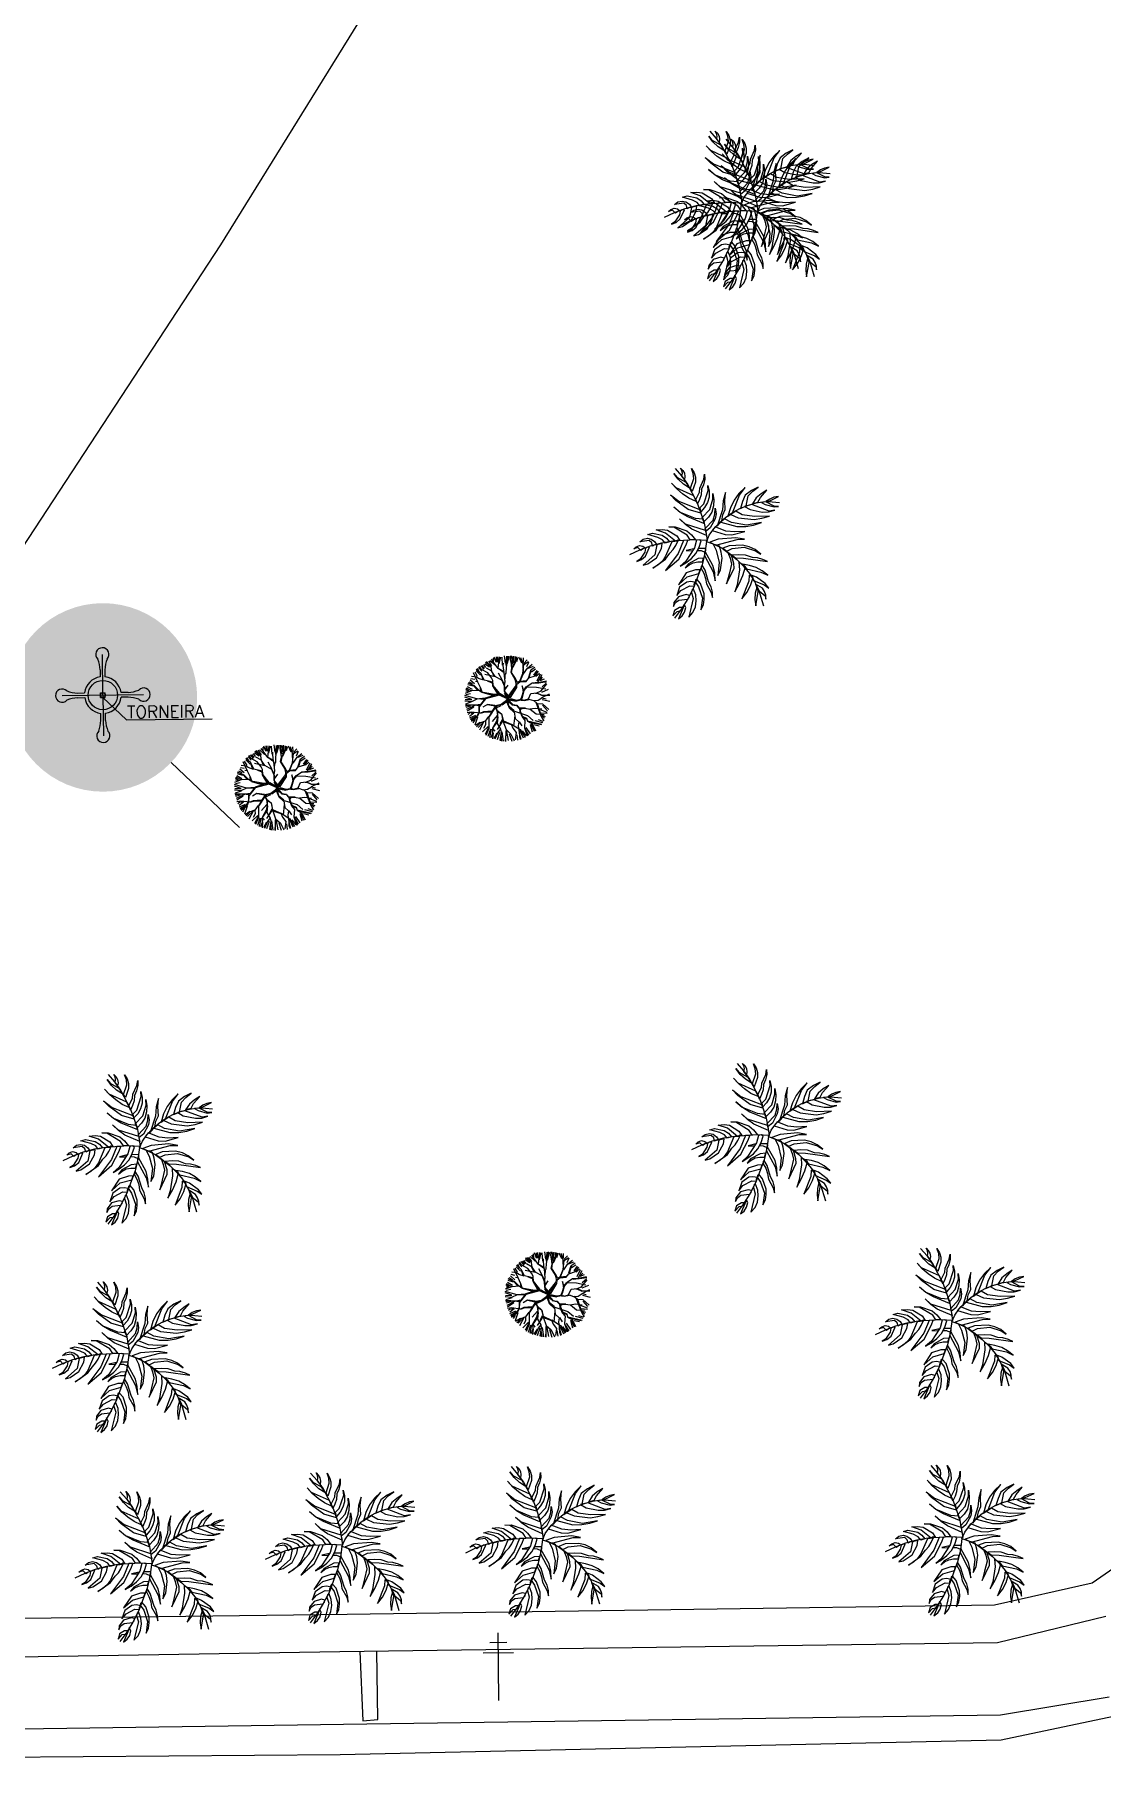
# Model space of a CAD drawing. Header units: metres. Extents: x 341 to 459, y 1341 to 1425.
# Drawn here: x 449.933 to 450.687, y 1420.131 to 1421.352 of the extents above; entities that cross this region are included whole.
import ezdxf

# ---------------------------------------------------------------- set-up
doc = ezdxf.new("R2010")
doc.units = ezdxf.units.M
doc.linetypes.add('CONTINUO', pattern=[0])
for name, color, linetype in [('AVR', 3, 'CONTINUO'), ('B.ACESSO', 8, 'CONTINUO'), ('TORNEIRA', 7, 'CONTINUO')]:
    doc.layers.add(name, color=color, linetype=linetype)
doc.styles.add('ROMANS', font='ROMANS.SHX')
doc.dimstyles.get("Standard").update_dxf_attribs({"dimtxt": 2, "dimasz": 2, "dimexe": 0.5, "dimexo": 1, "dimgap": 1, "dimtad": 1, "dimdec": 0, "dimzin": 0, "dimdsep": 46, "dimtxsty": 'Standard', "dimcen": 0.09, "dimclrd": 1, "dimclre": 1, "dimclrt": 3, "dimadec": 0, "dimazin": 0, "dimtfac": 1, "dimtdec": 0, "dimtofl": 0, "dimtmove": 0, "dimatfit": 3, "dimfxl": 1, "dimtolj": 1, "dimtzin": 0, "dimarcsym": 0})

# ---------------------------------------------------------------- blocks, each defined once
blk = doc.blocks.new('A$C08C43EE7')
at = {"layer": 'AVR', "color": 252, "true_color": 0x939598}
for p, q in [((0.6824661302380264, 2.333813836798072), (0.4098324967781082, 2.485022999346256)), ((0.5007103745592758, 2.530843958258629), (0.6824661302380264, 2.333813836798072)), ((0.6572755319066346, 2.43913709372282), (0.5212765026371926, 2.58726124279201)), ((0.576314659556374, 2.621722193434834), (0.6824661302380264, 2.45447569526732)), ((0.8634676086949185, 2.547761468216777), (0.5859857181785628, 2.638830391690135)), ((0.7208879811223596, 2.277846353128552), (0.6572755319066346, 2.43913709372282)), ((0.6671925373375416, 2.697326775640249), (0.7886176010360941, 2.621722193434834)), ((0.8689514405559748, 2.560928059741855), (0.708823551191017, 2.760621357709169)), ((0.7340491774957627, 2.760621357709169), (0.8634676086949185, 2.593844538554549)), ((0.8634676086949185, 2.593844538554549), (0.7603715703589842, 2.78695453889668)), ((0.9018544314894825, 2.574094651266932), (0.7790165985934436, 2.800121130421758)), ((0.8413114965660498, 2.818752316758037), (0.9321893744636327, 2.606448540464044)), ((1.011531068128534, 2.4907062407583), (0.8689514405559748, 2.560928059741855)), ((1.011531068128534, 2.502775616943836), (0.9018544314894825, 2.574094651266932)), ((0.9024058682844043, 2.825625460594893), (1.015430455794558, 2.674416296184063)), ((0.9627365602646023, 2.871446419507265), (1.0230672522448, 2.803478663787246)), ((1.030176096362993, 2.696982834488153), (0.991789273568429, 2.773787947371602)), ((0.9983698717551306, 2.444623174145818), (1.043337292736396, 2.760621357709169)), ((0.9983698717551306, 2.444623174145818), (1.049917890923098, 2.277846353128552)), ((1.049917890923098, 2.329415502026677), (0.9983698717551306, 2.444623174145818)), ((1.126691536512226, 2.496192321181297), (1.011531068128534, 2.502775616943836)), ((1.224303743103519, 2.477539651095867), (1.011531068128534, 2.4907062407583)), ((1.043337292736396, 2.760621357709169), (1.023595498176292, 2.903259426355362)), ((1.084161623963155, 2.901993725448847), (1.227733397390693, 2.674416296184063)), ((1.256109967711382, 2.4907062407583), (1.126691536512226, 2.496192321181297)), ((1.275851762271486, 2.632247095927596), (1.133272134698927, 2.928495394065976)), ((1.220096600940451, 2.939414175227284), (1.265917379641905, 2.772931357845664)), ((1.507269465480931, 2.251513171941042), (1.224303743103519, 2.477539651095867)), ((1.275851762271486, 2.831940392032266), (1.256109967711382, 2.960314655676484)), ((1.256109967711382, 2.4907062407583), (1.282432360458188, 2.650899766013026)), ((1.275851762271486, 2.960314655676484), (1.287916192319244, 2.838523687794805)), ((1.282432360458188, 2.650899766013026), (1.275851762271486, 2.831940392032266)), ((1.275851762271486, 2.509358912706375), (1.282432360458188, 2.464373059570789)), ((1.282432360458188, 2.599330617114902), (1.301077388692647, 2.966897949576378)), ((1.307657986879349, 2.432553797960281), (1.282432360458188, 2.599330617114902)), ((1.527011260157451, 2.258096465840936), (1.307657986879349, 2.432553797960281)), ((1.397592828958295, 2.748551981523633), (1.327399781439453, 2.960314655676484)), ((1.404173427144997, 2.75403806194663), (1.430495819891803, 2.980064541101456)), ((1.494108269107528, 2.560928059741855), (1.404173427144997, 2.75403806194663)), ((1.48204383905977, 2.296499023213983), (1.50068886729423, 2.554344763979316)), ((1.485093437950127, 2.742384051904082), (1.568334519397467, 2.977598307654262)), ((1.485093437950127, 2.969961481168866), (1.485093437950127, 2.742384051904082)), ((1.520430661854334, 2.271263057366014), (1.494108269107528, 2.560928059741855)), ((1.50068886729423, 2.560928059741855), (1.623526700306684, 2.980064541101456)), ((1.666849193628877, 2.94705100171268), (1.697396379429847, 2.780568184331059)), ((1.784751356113702, 2.741968685761094), (1.700300345895812, 2.973481245338917)), ((1.73320333682932, 2.393054025247693), (1.797912552487105, 2.484122944995761)), ((1.758428963250481, 2.41280391253531), (1.887847394449636, 2.425970502197742)), ((1.797912552487105, 2.484122944995761), (1.784751356113702, 2.741968685761094)), ((1.78827425732743, 2.840899113565683), (1.849368629045784, 2.94705100171268)), ((1.78827425732743, 2.939414175227284), (1.78827425732743, 2.840899113565683)), ((1.791331954300404, 2.748551981523633), (1.887847394449636, 2.921912098303437)), ((1.797912552487105, 2.522525502368808), (1.958040441852063, 2.645413687452674)), ((1.803396384231746, 2.484122944995761), (1.958040441852063, 2.638830391690135)), ((1.947119623655453, 2.894356898963451), (1.841731832595542, 2.720237255096436)), ((1.881266796262935, 2.419387208297849), (2.09403947123792, 2.515942206606269)), ((1.947119623655453, 2.682053122669458), (2.00057719880715, 2.871446419507265)), ((1.958040441852063, 2.638830391690135), (2.061136480304413, 2.863759653642774)), ((2.031124384724535, 2.704963602125645), (2.099091873154975, 2.825625460594893)), ((2.031124384724535, 2.636232163757086), (2.167059361701831, 2.788205010816455)), ((2.09403947123792, 2.515942206606269), (2.416488782851957, 2.664066357538104)), ((2.100620069424622, 2.522525502368808), (2.11268449947238, 2.60591391287744)), ((2.152168088592589, 2.30966561473906), (2.215780537808314, 2.4907062407583)), ((2.182332954602316, 2.62859533727169), (2.212880140403286, 2.765294531360269)), ((2.215780537808314, 2.4907062407583), (2.267328557092696, 2.560928059741855)), ((2.267328557092696, 2.560928059741855), (2.293650949839503, 2.735385389998555)), ((2.288484425283968, 2.530843958258629), (2.439692995161749, 2.614085366949439)), ((2.333541524363682, 2.424692070111632), (2.485513773979619, 2.575901234522462)), ((2.377005193615332, 2.399637321010232), (2.538229849422351, 2.567511355504394)), ((2.435133811086416, 2.464373059570789), (2.551391045795754, 2.547761468216777)), ((2.435133811086416, 2.451206469908357), (2.564552242169157, 2.522525502368808)), ((2.477876977412961, 2.37887111119926), (2.599302041111514, 2.485022999346256)), ((2.538229849422351, 2.380984650924802), (2.6413258878747, 2.45778976380825)), ((0.3189546188805252, 1.780143916606903), (0.05395778187084943, 1.871022151783109)), ((0.3158164243213832, 1.832985358312726), (0.07727359270211309, 1.942782444879413)), ((0.3036810259800404, 2.007721344009042), (0.09901488095056266, 2.030631823465228)), ((0.2884074330795556, 1.871022151783109), (0.1066516774008051, 1.984810864552855)), ((0.2832782012410462, 2.026583908125758), (0.1286341436207294, 2.090222431346774)), ((0.4396160029573366, 2.068052275106311), (0.1448356596520171, 2.129146886989474)), ((0.4327428861288354, 2.098599581047893), (0.1746191658312455, 2.189477814361453)), ((0.4631478851661086, 2.148374876007438), (0.2119883873965591, 2.258096465840936)), ((0.4631478851661086, 2.154958171769977), (0.2383107801433653, 2.264679761603475)), ((0.5081153061473742, 2.154958171769977), (0.2569558083778247, 2.289915727451444)), ((0.4631478851661086, 2.026583908125758), (0.2832782012410462, 2.026583908125758)), ((0.4382609451422468, 1.742608165368438), (0.3158164243213832, 1.832985358312726)), ((0.5304938808549196, 2.174204161390662), (0.3411013286095113, 2.371234284713864)), ((0.457672881311737, 2.020088559016585), (0.3609865066828206, 1.949131255969405)), ((0.7346662789350376, 1.658953240141273), (0.4188490088563412, 1.865102874115109)), ((0.6316336944000795, 1.858754063025117), (0.4319147352362052, 1.742608165368438)), ((0.5925663163652644, 2.271263057366014), (0.4631478851661086, 2.341484876349568)), ((0.8689514405559748, 2.148374876007438), (0.4631478851661086, 2.148374876007438)), ((0.708823551191017, 1.883945839479566), (0.4631478851661086, 2.026583908125758)), ((0.6573918404756114, 1.878173956647515), (0.4640190912177786, 2.020088559016585)), ((0.708823551191017, 2.271263057366014), (0.5925663163652644, 2.271263057366014)), ((0.8698032195679843, 1.832985358312726), (0.6316336944000795, 1.858754063025117)), ((0.8571107997559011, 1.852405251935124), (0.6573918404756114, 1.878173956647515)), ((0.9150156278628856, 1.852126577869058), (0.7022429530043155, 2.038653282448649)), ((0.9018544314894825, 1.83895998634398), (0.708823551191017, 1.883945839479566)), ((0.8821126369293779, 2.154958171769977), (0.7208879811223596, 2.277846353128552)), ((1.126691536512226, 1.993667431175709), (0.8689514405559748, 2.148374876007438)), ((1.03741782263387, 1.839334169402719), (0.8892151557374746, 1.839334169402719)), ((1.197981350356713, 1.91686231829226), (0.895273833302781, 2.123138910159469)), ((1.088304713717662, 1.865293169394135), (0.9018544314894825, 1.83895998634398)), ((1.063175968825817, 1.858754063025117), (0.9664895941969007, 1.704141838476062)), ((1.101465910091065, 1.865293169394135), (0.9665636471472681, 1.704002428799868)), ((1.049917890923098, 2.277846353128552), (1.043337292736396, 2.058403169736266)), ((1.069659685483202, 2.045236578211188), (1.049917890923098, 2.329415502026677)), ((1.178239555796608, 1.91686231829226), (1.088304713717662, 1.865293169394135)), ((1.18482015398331, 1.890529135242105), (1.101465910091065, 1.865293169394135)), ((1.256109967711382, 1.910279022529721), (1.126691536512226, 1.993667431175709)), ((1.18482015398331, 1.890529135242105), (1.262690565898083, 1.710585724562407)), ((1.230884341290221, 1.845543282106519), (1.197981350356713, 1.91686231829226)), ((1.301077388692647, 2.193360729143023), (1.211142546730116, 2.354651467874646)), ((1.236368173151277, 1.93551498837769), (1.294496790505946, 2.186777433380485)), ((1.282432360458188, 1.684252543374896), (1.236368173151277, 1.903695726767182)), ((1.294496790505946, 1.704002428799868), (1.256109967711382, 1.910279022529721)), ((1.262690565898083, 1.928931692615151), (1.301077388692647, 2.193360729143023)), ((1.630107298493385, 1.774224247783422), (1.507269465480931, 2.251513171941042)), ((1.616946102119982, 1.961848169565201), (1.527011260157451, 2.258096465840936)), ((1.610365503933281, 2.006834020838141), (1.720042140455917, 2.367818059399724)), ((1.648752326727845, 1.93551498837769), (1.616946102119982, 1.961848169565201)), ((1.655332924914546, 1.755571575835347), (1.623526700306684, 1.928931692615151)), ((1.630107298493385, 1.96843146532774), (1.668494121287949, 2.123138910159469)), ((1.648752326727845, 1.948681579902768), (1.73320333682932, 2.393054025247693)), ((1.668494121287949, 1.755571575835347), (1.648752326727845, 1.93551498837769)), ((1.668494121287949, 1.825793394818902), (1.958040441852063, 1.993667431175709)), ((1.681655317661352, 1.787390837445855), (1.913073020870797, 1.942098284140229)), ((1.688235915848054, 1.755571575835347), (1.971201638225466, 1.980500841513276)), ((1.739783935016021, 2.374401355162263), (1.881266796262935, 2.419387208297849)), ((1.958040441852063, 1.993667431175709), (2.087458873051219, 2.006834020838141)), ((1.971201638225466, 1.980500841513276), (2.139006892219186, 1.993667431175709)), ((2.049072050256655, 2.006834020838141), (2.125845695845783, 2.181291352957487)), ((2.087458873051219, 2.006834020838141), (2.11268449947238, 2.090222431346774)), ((2.11268449947238, 2.090222431346774), (2.15874868677929, 2.296499023213983)), ((2.139006892219186, 1.993667431175709), (2.235522332484834, 2.032069988548756)), ((2.139418509555981, 1.665302051231265), (2.281274966546334, 1.903942659497261)), ((2.15874868677929, 2.296499023213983), (2.377005193615332, 2.399637321010232)), ((2.170813116827048, 2.335998797789216), (2.370424595428631, 2.393054025247693)), ((2.235522332484834, 2.032069988548756), (2.416488782851957, 2.168124763295054)), ((2.274928756523877, 1.910291470587254), (2.352203194983304, 2.265077976509929)), ((2.281274966546334, 1.903942659497261), (2.461955295875669, 2.020088559016585)), ((2.287621176452376, 1.949131255969405), (2.46830150578171, 2.026437370106578)), ((2.416488782851957, 2.168124763295054), (2.538229849422351, 2.380984650924802)), ((2.461955295875669, 2.020088559016585), (2.622850382700562, 2.039508450776339)), ((2.46830150578171, 2.020088559016585), (2.577680300339125, 2.213540567085147)), ((2.538207669509575, 2.30326653085649), (2.667269529541954, 2.409418417140841)), ((2.55826836405322, 1.79451903142035), (2.784118775860406, 1.955480067059398)), ((2.568754855310544, 2.280356051400304), (2.674906325992197, 2.355960631743073)), ((2.599302041111514, 2.22766194678843), (2.704689832171425, 2.30326653085649)), ((2.613811954390258, 2.098599581047893), (2.719963425188325, 2.265082398429513)), ((2.622850382700562, 2.039508450776339), (2.777399259502999, 2.24565808288753)), ((2.622850382700562, 2.039508450776339), (2.809876922052354, 2.206818297505379)), ((2.659632733091712, 2.022994996979833), (2.818478099419735, 2.129146886989474)), ((2.674906325992197, 1.909206284210086), (2.833751692436635, 2.083325928077102)), ((2.781057796790265, 1.864149006083608), (2.962813552469015, 1.932116763666272)), ((2.781057796790265, 1.856512179598212), (2.970450348919258, 1.856512179598212)), ((2.784118775860406, 1.955480067059398), (2.925601926399395, 1.96182887814939)), ((2.795567710069008, 1.969537211582065), (2.886445587966591, 2.030631823465228)), ((-8.456408977508545e-07, 1.562227236106992), (0.3736789266113192, 1.549529613927007)), ((0.2654970437288284, 1.439541455358267), (0.0005002066027373075, 1.356300046667457)), ((0.3930908627808094, 1.549529613927007), (0.006345364265143871, 1.58164712972939)), ((0.3411013286095113, 1.696902507916093), (0.008137003052979708, 1.65184523165226)), ((0.2503752101911232, 1.381420949473977), (0.01237690879497677, 1.265116062015295)), ((0.2385419859783724, 1.736259354278445), (0.01269157417118549, 1.710490649566054)), ((0.3411013286095113, 1.530419690534472), (0.02341059595346451, 1.477725587785244)), ((0.02575730043463409, 1.736259354278445), (0.1545480311615393, 1.742608165368438)), ((0.3285088441334665, 1.72356173209846), (0.03210351034067571, 1.775099139660597)), ((0.3027506980579346, 1.194743108004332), (0.05151544662658125, 1.233582893386483)), ((0.4115998659981415, 1.549294983968139), (0.2503752101911232, 1.381420949473977)), ((0.457672881311737, 1.304540194571018), (0.3027506980579346, 1.194743108004332)), ((0.4319147352362052, 1.742608165368438), (0.3285088441334665, 1.72356173209846)), ((0.6058755482081324, 1.356077602133155), (0.4057832825928926, 1.052828505635262)), ((0.7208879811223596, 1.659016577526927), (0.4115998659981415, 1.549294983968139)), ((0.5991560318507254, 1.36877522431314), (0.457672881311737, 1.304540194571018)), ((0.9086270919069648, 1.239931704476476), (0.5282278032973409, 1.285120302811265)), ((0.6894961965736002, 1.639533348381519), (0.5864636120386422, 1.362426413223147)), ((0.7216005525551736, 1.633184537291527), (0.5991560318507254, 1.36877522431314)), ((0.612221758114174, 1.749330434948206), (0.7604244251269847, 1.672024322673678)), ((0.7992482974659652, 1.227234082296491), (0.6768037767615169, 1.091668291017413)), ((0.9665636471472681, 1.704002428799868), (0.7208879811223596, 1.659016577526927)), ((0.7283200690289959, 1.639533348381519), (0.9537971743848175, 1.691070755943656)), ((1.03741782263387, 1.253002787008882), (0.7992482974659652, 1.227234082296491)), ((1.050483549013734, 1.246280515566468), (0.8955613656435162, 0.7887926530092955)), ((1.179274279624224, 1.433383716270328), (1.005313466535881, 1.253002787008882)), ((1.185620489530265, 1.427034905180335), (1.03741782263387, 1.253002787008882)), ((1.063175968825817, 1.253002787008882), (1.218098152079619, 1.433383716270328)), ((1.378993238788098, 1.51068982668221), (1.179274279624224, 1.433383716270328)), ((1.398405174957588, 1.484921123832464), (1.185620489530265, 1.427034905180335)), ((1.282306864159182, 1.336657710373402), (1.250202508177608, 1.168974405154586)), ((1.289026380516589, 1.304540194571018), (1.263268234441057, 1.156276781111956)), ((1.404751384980045, 1.491269934922457), (1.27596065425314, 1.672024322673678)), ((1.391012230655178, 1.536128392443061), (1.282432360458188, 1.684252543374896)), ((1.493262937408872, 1.485107852146029), (1.289026380516589, 1.304540194571018)), ((1.397592828958295, 1.562461575493217), (1.294496790505946, 1.704002428799868)), ((1.29537259042263, 1.330308899283409), (1.424163321149535, 1.504341015592217)), ((1.456267677247524, 1.491269934922457), (1.29537259042263, 1.330308899283409)), ((1.50068886729423, 1.484559245407581), (1.391012230655178, 1.536128392443061)), ((1.50068886729423, 1.484559245407581), (1.397592828958295, 1.562461575493217)), ((1.456267677247524, 1.43973252736032), (1.411470901337452, 1.182045485824347)), ((1.493262937408872, 1.485107852146029), (1.417817111243494, 1.168974405154586)), ((1.501437759608962, 1.375497495755553), (1.443575257435441, 1.175323216244578)), ((1.493262937408872, 1.485107852146029), (1.630107298493385, 1.774224247783422)), ((1.493262937408872, 1.485107852146029), (1.655332924914546, 1.755571575835347)), ((1.493262937408872, 1.485107852146029), (1.533591858344153, 1.374837653711438)), ((1.540172456530854, 1.522961802780628), (1.527011260157451, 1.484559245407581)), ((1.527011260157451, 1.484559245407581), (1.552236886462197, 1.381420949473977)), ((1.533591858344153, 1.374837653711438), (1.881266796262935, 1.155394470319152)), ((1.552236886462197, 1.381420949473977), (1.5653980828356, 1.484559245407581)), ((1.5653980828356, 1.562461575493217), (1.668494121287949, 1.735821690410376)), ((1.5653980828356, 1.484559245407581), (1.5653980828356, 1.562461575493217)), ((1.566019778139889, 1.504341015592217), (1.694810508866794, 1.587995940819383)), ((1.572365988045931, 1.478572312742472), (1.669052362674847, 1.555878425016999)), ((1.578559279325418, 1.46480935998261), (1.952556610107422, 1.175144357606769)), ((1.578559279325418, 1.432990098372102), (1.868105599889532, 1.213546914979815)), ((1.58513987751212, 1.368254357948899), (1.578559279325418, 1.432990098372102)), ((1.86152500170283, 1.188310949131846), (1.58513987751212, 1.368254357948899)), ((1.598124134237878, 1.452803608030081), (1.746326801134273, 1.575298318639398)), ((1.868105599889532, 1.213546914979815), (1.616946102119982, 1.374837653711438)), ((1.669052362674847, 1.555878425016999), (1.759392527397722, 1.587995940819383)), ((1.746326801134273, 1.575298318639398), (1.810908819665201, 1.575298318639398)), ((1.759392527397722, 1.587995940819383), (1.959111486561596, 1.587995940819383)), ((1.810908819665201, 1.575298318639398), (1.97180390637368, 1.459152419120073)), ((1.849359385669231, 1.555878425016999), (1.984869632753544, 1.58164712972939)), ((1.939699550392106, 1.587995940819383), (2.139418509555981, 1.665302051231265)), ((1.959111486561596, 1.587995940819383), (2.087902217288502, 1.562227236106992)), ((2.010627778829075, 1.587995940819383), (2.146138025913388, 1.665302051231265)), ((2.087902217288502, 1.562227236106992), (2.403719487250783, 1.587995940819383)), ((2.158830445725471, 1.665302051231265), (2.397373277344741, 1.787796761840582)), ((2.170813116827048, 1.206963619217277), (2.416488782851957, 1.349601687863469)), ((2.197654318180867, 1.562227236106992), (2.332791258813813, 1.555878425016999)), ((2.203716107876971, 1.200380323454738), (2.409908184665255, 1.329851800575852)), ((2.300686902715825, 1.575298318639398), (2.397373277344741, 1.523760909214616)), ((2.397373277344741, 1.523760909214616), (2.590746026602574, 1.51068982668221)), ((2.403719487250783, 1.587995940819383), (2.55826836405322, 1.79451903142035)), ((2.409908184665255, 1.329851800575852), (2.583197270403616, 1.298032538965344)), ((2.416488782851957, 1.349601687863469), (2.564552242169157, 1.316685209050775)), ((2.423131423536688, 1.594344751909375), (2.661674255039543, 1.620486915111542)), ((2.455235779518262, 1.607415832579136), (2.571334090433083, 1.807216653600335)), ((2.564552242169157, 1.316685209050775), (2.89248538564425, 1.349601687863469)), ((2.571334090433083, 1.79451903142035), (2.970772008760832, 1.749330434948206)), ((2.583197270403616, 1.298032538965344), (2.847517964662984, 1.188310949131846)), ((2.828872936428525, 1.16856106184423), (2.589777868706733, 1.284865947440267)), ((2.590746026602574, 1.51068982668221), (2.990183944930322, 1.43973252736032)), ((2.87384035740979, 1.374837653711438), (2.602939065080136, 1.323268504813313)), ((2.661674255039543, 1.620486915111542), (2.751641113311052, 1.613764645531774)), ((2.667269529541954, 1.515146037563682), (2.984960262198001, 1.485362414270639)), ((2.674906325992197, 1.644208405166864), (2.962813552469015, 1.659482058137655)), ((2.690179919009097, 1.295205434784293), (2.970450348919258, 1.288332290947437)), ((2.719963425188325, 1.757997119799256), (2.962813552469015, 1.696902507916093)), ((2.719963425188325, 1.477725587785244), (2.984960262198001, 1.393720496445894)), ((2.742873814539053, 1.538056517019868), (3.000233855098486, 1.56860382296145)), ((2.758147407439537, 1.25014815852046), (2.984960262198001, 1.242511332035065)), ((2.781057796790265, 1.803054396063089), (2.970450348919258, 1.810691222548485)), ((2.995581423980184, 1.36167106218636), (2.87384035740979, 1.374837653711438)), ((2.89248538564425, 1.349601687863469), (2.990097592119128, 1.316685209050775)), ((2.995581423980184, 1.34301839210093), (2.918807778391056, 1.355087766423821)), ((0.2280767410993576, 1.174543576315045), (0.03104739240370691, 1.151633096858859)), ((0.1676137574249879, 1.078597208485007), (0.05786165653262287, 1.052828505635262)), ((0.2318224695045501, 1.078597208485007), (0.07092738279607147, 1.033782072365284)), ((0.3716485144104809, 1.060754863545299), (0.1142884738510475, 0.9469661470502615)), ((0.4057832825928926, 1.052828505635262), (0.1287898849695921, 0.8855186589062214)), ((0.3609865066828206, 1.091668291017413), (0.1351360948756337, 1.085319479927421)), ((0.4703653012402356, 0.904565092176199), (0.1803061773534864, 0.8145613577216864)), ((0.3094702144153416, 0.8272589799016714), (0.1803061773534864, 0.8014902751892805)), ((0.3640117179602385, 0.9851502794772387), (0.1822559622814879, 0.8484510872513056)), ((0.1997181135229766, 0.7757215704768896), (0.3094702144153416, 0.8272589799016714)), ((0.2127838397864252, 0.7499528676271439), (0.45095336495433, 0.8918674699962139)), ((0.5349473197711632, 1.117436995729804), (0.2318224695045501, 1.078597208485007)), ((0.4777999852085486, 0.8484510872513056), (0.257860247278586, 0.7048787493258715)), ((0.5839514560066164, 0.697241922840476), (0.3189546188805252, 0.6285104844719172)), ((0.5992250489071012, 0.6743314433842897), (0.3487381250597537, 0.5681795533746481)), ((0.6058755482081324, 0.6338069699704647), (0.3609865066828206, 0.5180345308035612)), ((0.7283200690289959, 0.8855186589062214), (0.4703653012402356, 0.904565092176199)), ((0.6768037767615169, 1.091668291017413), (0.5349473197711632, 1.117436995729804)), ((0.6831499866675586, 1.085319479927421), (0.5349473197711632, 0.9885934758931398)), ((0.6506723241182044, 0.6984154600650072), (0.5733978857751936, 0.3182337079197168)), ((0.7089081327430904, 0.7887926530092955), (0.5864636120386422, 0.2920915465801954)), ((0.6958424064796418, 0.795141464099288), (0.6058755482081324, 0.6338069699704647)), ((0.8055945073720068, 0.8272589799016714), (0.6958424064796418, 0.795141464099288)), ((0.8955613656435162, 0.7887926530092955), (0.7216005525551736, 0.5889918319880962)), ((0.8507645897334442, 0.9822446648031473), (0.7283200690289959, 0.8855186589062214)), ((0.7410124888410792, 0.8787963893264532), (0.8507645897334442, 0.9564759600907564)), ((0.8507645897334442, 0.9564759600907564), (0.7861825712025166, 0.8272589799016714)), ((0.8765227359253913, 0.975522393360734), (0.8055945073720068, 0.8272589799016714)), ((1.044137338991277, 1.05955077521503), (0.8507645897334442, 0.9822446648031473)), ((1.056829758919775, 1.046479694545269), (0.8765227359253913, 0.975522393360734)), ((1.121411777450703, 0.6920666489750147), (0.9474509643623605, 0.4855435565114021)), ((1.14716992364265, 1.072248397395015), (1.044137338991277, 1.05955077521503)), ((1.134104197262786, 1.033782072365284), (1.056829758919775, 1.046479694545269)), ((1.153516133548692, 0.8787963893264532), (1.121411777450703, 0.6920666489750147)), ((1.127757987356745, 0.7047642711549997), (1.153516133548692, 0.5180345308035612)), ((1.134104197262786, 1.072248397395015), (1.153516133548692, 0.8787963893264532)), ((1.250202508177608, 1.168974405154586), (1.14716992364265, 1.078597208485007)), ((1.218098152079619, 1.13050807826221), (1.14716992364265, 1.072248397395015)), ((1.153516133548692, 0.8530276846140623), (1.159862343454733, 1.065899586305022)), ((1.263268234441057, 1.156276781111956), (1.218098152079619, 1.13050807826221)), ((1.417817111243494, 1.168974405154586), (1.456267677247524, 1.008013369515538)), ((1.475679613417014, 0.7372552454471588), (1.417817111243494, 0.5759207513183355)), ((1.443575257435441, 1.001291098073125), (1.430509531055577, 0.904565092176199)), ((1.430509531055577, 0.904565092176199), (1.462987193604931, 0.7241841647773981)), ((1.462987193604931, 0.9822446648031473), (1.437229047529399, 0.9112873617559671)), ((1.437229047529399, 0.9112873617559671), (1.482025823323056, 0.7499528676271439)), ((1.443575257435441, 1.175323216244578), (1.469333403510973, 1.020710991695523)), ((1.456267677247524, 1.008013369515538), (1.533915422158316, 0.9628247711807489)), ((1.469333403510973, 1.020710991695523), (1.559673568233848, 0.975522393360734)), ((1.482025823323056, 0.7499528676271439), (1.669052362674847, 0.6595756728202105)), ((1.533915422158316, 0.9628247711807489), (1.778804463567212, 0.8918674699962139)), ((1.559673568233848, 0.975522393360734), (1.746326801134273, 0.9176361728459597)), ((1.669052362674847, 0.6595756728202105), (1.694810508866794, 0.4470772296190262)), ((1.946045760298148, 0.9628247711807489), (1.707876235130243, 0.9303337950259447)), ((1.778804463567212, 0.9176361728459597), (1.913941404200159, 0.807839086279273)), ((1.778804463567212, 0.8918674699962139), (1.907595194294117, 0.7887926530092955)), ((1.785150673473254, 0.9176361728459597), (1.946045760298148, 0.9628247711807489)), ((1.952556610107422, 1.175144357606769), (1.86152500170283, 1.188310949131846)), ((1.881266796262935, 1.155394470319152), (2.004104629275389, 1.148811174556613)), ((1.907595194294117, 0.7887926530092955), (1.894529468030669, 0.4664971213787794)), ((1.920287614106201, 0.8014902751892805), (2.042732134927064, 0.6080382652580738)), ((1.971201638225466, 1.175144357606769), (2.035910853883252, 1.175144357606769)), ((2.004104629275389, 1.148811174556613), (2.087458873051219, 1.045672878623009)), ((2.035910853883252, 1.175144357606769), (2.170813116827048, 1.206963619217277)), ((2.042732134927064, 0.6080382652580738), (2.062144071096554, 0.4145862553268671)), ((2.067717078491114, 1.136741800233722), (2.11268449947238, 1.045672878623009)), ((2.074297676677816, 1.136741800233722), (2.203716107876971, 1.200380323454738)), ((2.08155600738246, 1.040130883455276), (2.094248427194543, 0.8272589799016714)), ((2.087458873051219, 1.045672878623009), (2.377005193615332, 0.9172986168414354)), ((2.094248427194543, 0.8272589799016714), (2.216692947898991, 0.7305329758673906)), ((2.120379879837856, 0.8272589799016714), (2.10096794355195, 1.033782072365284)), ((2.11268449947238, 1.045672878623009), (2.370424595428631, 0.937048502266407)), ((2.216692947898991, 0.7305329758673906), (2.287621176452376, 0.5049634482711554)), ((2.236104884184897, 0.7114865425974131), (2.494059651973657, 0.6405292395502329)), ((2.249170610448346, 0.7305329758673906), (2.506752071785741, 0.6468780506402254)), ((2.358549404889345, 0.9112873617559671), (2.564987880410627, 0.7693727593868971)), ((2.370424595428631, 0.937048502266407), (2.686293308855966, 0.8975487295538187)), ((2.377005193615332, 0.9172986168414354), (2.70603510341607, 0.9238819126039743)), ((2.432056198711507, 0.6361473109573126), (2.530570873059332, 0.484938146546483)), ((2.506752071785741, 0.6468780506402254), (2.597092236508615, 0.5113122593611479)), ((2.561118058860302, 0.7346623707562685), (2.629085547290742, 0.5529059004038572)), ((2.564987880410627, 0.7693727593868971), (2.693778611137532, 0.6016894541680813)), ((2.613811954390258, 0.7881201561540365), (2.773421000340022, 0.7201524022966623)), ((2.686293308855966, 0.8975487295538187), (2.7893893471919, 0.736257990822196)), ((2.70603510341607, 0.9238819126039743), (2.925388376577757, 0.9941037315875292)), ((2.727600221638568, 0.8942720461636782), (2.84902528533712, 0.7728465031832457)), ((2.742873814539053, 0.9698766265064478), (2.94753995956853, 1.068391690030694)), ((2.76578420388978, 0.909545699134469), (2.924629570217803, 0.909545699134469)), ((2.795567710069008, 1.143996270373464), (2.932266366668046, 1.105812137946486)), ((2.944033404812217, 1.136741800233722), (2.828872936428525, 1.16856106184423)), ((2.95719460118562, 1.155394470319152), (2.835453534615226, 1.181727653369308)), ((2.847517964662984, 1.188310949131846), (2.970355797559023, 1.181727653369308)), ((0.576314659556374, 0.5681795533746481), (0.5304938808549196, 0.386423084884882)), ((0.7198864328674972, 0.5307591054588556), (0.6519189444370568, 0.2649975437670946)), ((0.7504336187848821, 0.4169703908264637), (0.6977397231385112, 0.2497238907963037)), ((0.8376988634699956, 0.2988138161599636), (0.7025619228370488, 0.2147854324430227)), ((0.8947690718341619, 0.2879080232232809), (0.7962543974863365, 0.1893929615616798)), ((1.314784526708536, 0.4470772296190262), (0.8376988634699956, 0.2988138161599636)), ((0.9024058682844043, 0.2802711967378855), (0.8565850895829499, 0.1664824821054935)), ((0.8698032195679843, 0.3115114383399487), (1.353235092712566, 0.4855435565114021)), ((0.9474509643623605, 0.4855435565114021), (0.9280390281928703, 0.2020878102630377)), ((0.9856469496153295, 0.3108185026794672), (0.9703733567148447, 0.0985147263854742)), ((1.106308333692141, 0.3482389524579048), (1.007793659344316, 0.1061515528708696)), ((1.250643786741421, 0.2573607172816992), (1.053614438162185, 0.09087789990007877)), ((1.301718800328672, 0.2536252196878195), (1.101999841164798, 0.03440450504422188)), ((1.153516133548692, 0.5180345308035612), (1.121411777450703, 0.2793939244002104)), ((1.321130736614577, 0.4470772296190262), (1.301718800328672, 0.2536252196878195)), ((1.424163321149535, 0.5632231291383505), (1.321130736614577, 0.4470772296190262)), ((1.455309931770898, 0.2649975437670946), (1.386578763602301, -3.352761268615723e-07)), ((1.417817111243494, 0.5759207513183355), (1.430509531055577, 0.4145862553268671)), ((1.430509531055577, 0.4145862553268671), (1.51450348587241, 0.2793939244002104)), ((1.51450348587241, 0.2793939244002104), (1.475679613417014, 0.1311305109411478)), ((1.520849695778452, 0.2793939244002104), (1.649640426505357, 0.008635800331830978)), ((1.675398572580889, 0.4407284185290337), (1.60447034414392, 0.2857427354902029)), ((1.611189860501327, 0.2730451133102179), (1.60447034414392, 0.002286989241838455)), ((1.694810508866794, 0.4470772296190262), (1.611189860501327, 0.2730451133102179)), ((1.682118088938296, 0.4986146371811628), (1.675398572580889, 0.4407284185290337)), ((1.694810508866794, 0.4470772296190262), (1.75304631749168, 0.2988138161599636)), ((1.712669972446747, 0.27263437025249), (1.811184646678157, 0.0381837971508503)), ((1.75304631749168, 0.2988138161599636), (1.997935359016992, 0.09229072369635105)), ((1.894529468030669, 0.4664971213787794), (1.823601239477284, 0.1374793220311403)), ((1.90206252457574, 0.2649975437670946), (2.031124384724535, 0.1214252058416605)), ((2.030039715114981, 0.5822695624083281), (2.042732134927064, 0.3824687395244837)), ((2.062144071096554, 0.1053618062287569), (2.036385925021023, 0.3697711173444986)), ((2.042732134927064, 0.3824687395244837), (2.087902217288502, 0.1117106173187494)), ((2.055797861190513, 0.4145862553268671), (2.107314153457992, 0.1117106173187494)), ((2.062144071096554, 0.4145862553268671), (2.326445048907772, 0.259974030777812)), ((2.11436546605546, 0.4391171876341105), (2.356451913714409, 0.3184553291648626)), ((2.122002262505703, 0.3337289821356535), (2.182332954602316, 0.1817561350762844)), ((2.129639058955945, 0.3337289821356535), (2.235026850132272, 0.2428507469594479)), ((2.273210832383484, 0.4773013200610876), (2.379362303181551, 0.3558757789433002)), ((2.287621176452376, 0.5049634482711554), (2.44888956961222, 0.3824687395244837)), ((2.311394814634696, 0.5452690739184618), (2.477876977412961, 0.4322440437972546))]:
    blk.add_line(p, q, dxfattribs=at)
blk = doc.blocks.new('COQUEIRO')
at = {"color": 3}
for points in [[(22799.51352657611, 37310.25897064246), (22806.3523262972, 37301.53924745927), (22826.86872545956, 37289.91294988152), (22834.68449656945, 37276.34893604089), (22821.00689712726, 37285.06865922408), (22809.28324046312, 37296.6949568023)], [(22815.14506879542, 37321.88526822069), (22820.02992573846, 37317.04097756324), (22823.93781129364, 37310.25897064246), (22824.91478268243, 37302.50810559094), (22823.93781129364, 37295.72609867063), (22818.07598296134, 37303.47696372308), (22819.05295435013, 37310.25897064246), (22818.07598296134, 37316.07211943204)], [(22840.54632490128, 37320.91641008901), (22846.40815323359, 37311.2278287746), (22849.3390673995, 37300.57038932806), (22849.3390673995, 37288.94409174984), (22841.52329628961, 37267.62921285723), (22837.61541073537, 37275.38007790969), (22845.43118184479, 37297.66381493351), (22844.45421045599, 37309.29011251172)], [(22870.83243795065, 37307.35239624884), (22870.83243795065, 37295.72609867063), (22867.90152378474, 37283.1309429612), (22863.01666684123, 37272.47350351467), (22862.03969545244, 37259.8783478057), (22858.13180989772, 37249.22090835916), (22853.24695295421, 37238.56346891262), (22849.3390673995, 37249.22090835916), (22858.13180989772, 37265.69149659435), (22859.10878128651, 37275.38007790969), (22868.87849517353, 37295.72609867063)], [(22790.72078407789, 37260.84720593738), (22810.26021185145, 37245.3454758334), (22858.13180989772, 37225.96831320366), (22861.06272406364, 37217.24859002), (22831.75358240307, 37225.96831320366), (22803.42141213082, 37247.28319209628)], [(22793.65169824381, 37287.97523361864), (22803.42141213082, 37277.31779417257), (22844.45421045599, 37257.94063154282), (22850.3160387883, 37244.37661770172), (22833.70752518065, 37252.12748275371), (22819.05295435013, 37262.78492220026), (22805.37535490841, 37274.41121977754)], [(22877.67123767175, 37281.19322669832), (22880.60215183767, 37267.62921285723), (22880.60215183767, 37254.06519901659), (22876.69426628295, 37241.47004330764), (22869.85546656186, 37229.84374572942), (22861.06272406364, 37220.15516441502), (22859.10878128651, 37229.84374572942), (22867.90152378474, 37238.56346891262), (22878.64820906054, 37269.56692912011)], [(22889.39489433588, 37262.78492220026), (22891.34883711301, 37248.25205022749), (22890.37186572468, 37233.71917825518), (22886.46398016997, 37219.18630628288), (22878.64820906054, 37207.56000870559), (22867.90152378474, 37196.90256925905), (22863.99363823002, 37206.59115057392), (22881.57912322646, 37224.99945507152), (22889.39489433588, 37249.22090835916)], [(22918.94827884389, 37264.48042393057), (22913.08645051206, 37245.10326130036), (22911.13250773447, 37223.78838240774), (22898.43187968107, 37186.00291527947), (22909.17856495688, 37198.59807098937), (22912.10947912326, 37212.16208482953), (22917.9713074551, 37224.75724053895), (22916.9943360663, 37245.10326130036)], [(22964.86593411258, 37275.13786337664), (22950.21136328252, 37261.57384953555), (22938.48770661792, 37246.07211943157), (22929.6949641197, 37228.63267306471), (22923.8331357874, 37209.25551043544), (22934.57982106321, 37217.00637548743), (22951.18833467085, 37257.69841700979)], [(22995.15204716195, 37276.10672150785), (22979.5205049431, 37268.35585645634), (22964.86593411258, 37257.69841700979), (22958.02713439194, 37243.16554503748), (22953.14227744844, 37226.69495680183), (22966.8198768897, 37232.50810559141), (22971.70473383367, 37255.76070074691), (22982.45141910901, 37266.41814019345)], [(23014.69147493597, 37268.35585645634), (23001.99084688304, 37260.60499140388), (22990.2671902189, 37250.91641008947), (22981.47444772069, 37237.35239624838), (22994.17507577361, 37241.2278287746), (23000.03690410592, 37251.88526822114)], [(22798.53655518731, 37232.75032012398), (22813.19112601783, 37220.15516441502), (22847.38512462238, 37205.62229244178), (22865.94758100761, 37203.6845761789), (22867.90152378474, 37193.02713673283), (22830.77661101427, 37208.5288668368), (22813.19112601783, 37219.18630628288)], [(22894.27975127939, 37227.90602946654), (22896.23369405698, 37215.31087375712), (22894.27975127939, 37203.6845761789), (22882.55609461526, 37182.36969728628), (22872.78638072824, 37174.61883223476), (22870.83243795065, 37181.40083915507), (22889.39489433588, 37200.77800178481), (22893.30277989106, 37214.34201562544)], [(23020.55330326827, 37208.28665230377), (22985.87081896979, 37207.43890143884), (22957.05016300315, 37212.16208482953), (22942.39559217263, 37220.88180801319), (22930.67193550849, 37213.13094296167), (22947.28044911614, 37205.38007790922), (22984.4053618866, 37200.53578725225), (23002.96781827183, 37203.44236164633)], [(23033.25393132121, 37221.85066614486), (23019.57633187994, 37219.91294988198), (22979.5205049431, 37235.4146799855), (22962.91199133545, 37231.53924745973), (22975.61261938839, 37223.78838240774), (23003.94478966063, 37217.97523361817), (23018.59936049115, 37217.97523361817)], [(23042.04667381942, 37230.57038932853), (23031.29998854408, 37231.53924745973), (23012.73753215885, 37241.2278287746), (23001.99084688304, 37240.25897064293), (23010.78358938126, 37235.4146799855), (23031.29998854408, 37229.60153119639)], [(23042.04667381942, 37253.82298448403), (23031.29998854408, 37251.88526822114), (23021.53027465707, 37248.00983569445), (23012.73753215885, 37242.19668690581), (23021.53027465707, 37244.13440316869)], [(22756.5267854738, 37179.46312289219), (22770.20438491506, 37180.4319810234), (22782.905012968, 37178.49426476052), (22804.39838351961, 37164.93025091989), (22811.23718324024, 37154.27281147381), (22806.3523262972, 37155.24166960455), (22801.46746935323, 37152.33509521), (22778.26439887192, 37171.71225783974)], [(22785.83592713438, 37186.24512981298), (22800.4904979649, 37186.24512981298), (22827.84569684835, 37176.55654849764), (22838.59238212369, 37166.86796718277), (22847.38512462238, 37155.24166960455), (22835.66146795778, 37155.24166960455), (22828.82266823668, 37165.8991090511), (22797.55958379898, 37185.27627168084)], [(22811.23718324024, 37204.65343431103), (22823.93781129364, 37193.02713673283), (22870.83243795065, 37177.52540662931), (22873.76335211704, 37164.93025091989), (22839.56935351249, 37180.4319810234), (22824.91478268243, 37191.08942046949)], [(22962.91199133545, 37173.40775957005), (22939.46467800671, 37172.31779417209), (22918.70403599693, 37174.73993950152), (22893.54702273803, 37185.03405714827), (22886.70822301693, 37176.31433396461), (22916.9943360663, 37166.6257526502), (22932.62587828562, 37165.65689451853)], [(23001.99084688304, 37193.75378033146), (22966.8198768897, 37187.94063154282), (22931.64890689729, 37194.72263846267), (22916.01736467797, 37203.44236164633), (22907.22462217976, 37195.69149659482), (22944.34953495022, 37185.03405714827), (22964.86593411258, 37185.03405714827), (22983.42839049781, 37187.94063154282)], [(22703.77033048402, 37135.86450697482), (22709.63215881633, 37140.70879763272), (22717.44792992575, 37143.61537202727), (22725.26370103518, 37141.67765576393), (22731.12552936748, 37136.83336510696), (22725.26370103518, 37135.86450697482), (22720.37884409167, 37131.98907444906), (22713.54004437057, 37138.77108136984)], [(22710.60913020466, 37106.79876303068), (22721.35581548047, 37110.67419555644), (22731.12552936748, 37118.42506060797), (22740.89524325449, 37139.73993950058), (22736.01038631098, 37139.73993950058), (22731.12552936748, 37136.83336510696), (22729.17158658989, 37128.11364192329), (22718.42490131454, 37111.64305368811)], [(22718.42490131454, 37152.33509521), (22726.24067242397, 37158.14824399958), (22736.01038631098, 37160.08596026246), (22744.8031288092, 37158.14824399958), (22752.61889991863, 37152.33509521), (22757.50375686214, 37144.58423015848), (22752.61889991863, 37144.58423015848), (22747.73404297512, 37141.67765576393), (22745.780100198, 37149.42852081591), (22739.9182718657, 37155.24166960455)], [(22725.26370103518, 37098.07903984701), (22736.01038631098, 37100.98561424203), (22756.5267854738, 37114.5496280822), (22768.25044213794, 37135.86450697482), (22770.20438491506, 37147.49080455303), (22757.50375686214, 37144.58423015848), (22752.61889991863, 37121.33163500299)], [(22736.98735769978, 37168.80568344612), (22747.73404297512, 37171.71225783974), (22770.20438491506, 37166.86796718277), (22779.97409880208, 37160.08596026246), (22786.81289852317, 37151.36623707879), (22777.04318463616, 37148.45966268424), (22771.18135630386, 37156.21052773669), (22759.94618533366, 37162.02367652534)], [(22747.73404297512, 37090.32817479549), (22777.04318463616, 37110.67419555644), (22787.78986991197, 37125.20706752873), (22795.60564102139, 37132.9579325812), (22801.46746935323, 37142.6465138956), (22806.3523262972, 37152.33509521), (22792.67472685501, 37151.36623707879), (22777.04318463616, 37116.48734434509), (22769.22741352674, 37105.829904899), (22759.45769963972, 37097.11018171534)], [(22777.04318463616, 37084.51502600592), (22808.30626907432, 37110.67419555644), (22825.89175407076, 37143.61537202727), (22829.79963962548, 37154.27281147381), (22820.02992573846, 37154.27281147381), (22807.32929768553, 37124.23820939753)], [(22811.23718324024, 37094.20360732125), (22824.91478268243, 37101.95447237278), (22837.61541073537, 37111.64305368811), (22848.36209601071, 37123.26935126587), (22856.1778671206, 37137.8022232377), (22861.06272406364, 37152.33509521), (22856.1778671206, 37155.24166960455), (22850.3160387883, 37154.27281147381), (22845.43118184479, 37136.83336510696), (22824.91478268243, 37105.829904899)], [(22961.93501994666, 37154.99945507199), (22941.4186207843, 37158.87488759775), (22900.38582245912, 37155.96831320366), (22880.8463946851, 37149.18630628334), (22894.52399412682, 37142.40429936257), (22944.34953495022, 37154.99945507199)], [(22898.43187968107, 37071.67765576393), (22905.27067940216, 37084.27281147335), (22909.17856495688, 37111.40083915462), (22907.22462217976, 37125.93371112784), (22903.31673662504, 37139.49772496802), (22896.47793690395, 37142.40429936257), (22888.66216579452, 37144.34201562545), (22895.50096551515, 37130.77800178435), (22902.33976523625, 37101.71225784021)], [(22999.05993271712, 37120.12056233826), (22986.35930466373, 37130.77800178435), (22972.68170522246, 37137.56000870514), (22957.05016300315, 37141.43544123089), (22925.78707856499, 37140.46658309968), (22911.13250773447, 37134.65343431103), (22919.92525023268, 37127.87142739073), (22932.62587828562, 37133.68457617937), (22960.95804855786, 37136.59115057392), (22987.33627605252, 37127.87142739073)], [(22823.20508275228, 37090.08596026199), (22831.9978252505, 37096.86796718277), (22841.76753913704, 37101.71225784021), (22852.51422441285, 37103.64997410309), (22863.26090968866, 37103.64997410309), (22866.19182385458, 37112.36969728675), (22853.49119580164, 37111.40083915462), (22831.02085386123, 37099.77454157733)], [(22843.90466404986, 37134.22955887812), (22825.89175407076, 37130.29357271922), (22840.85162845999, 37129.99080455303)], [(22854.59028861392, 37134.53232704429), (22852.45316370111, 37130.59634088539), (22860.32999552228, 37129.80914365361), (22869.12273802049, 37125.93371112784), (22871.07668079809, 37129.80914365361), (22871.07668079809, 37134.65343431103)], [(22892.57005134924, 37059.0825000545), (22891.59307996091, 37077.49080455257), (22887.68519440573, 37094.93025091942), (22870.09970940929, 37127.87142739073), (22868.1457666317, 37123.02713673282), (22868.1457666317, 37118.18284607538), (22887.68519440573, 37080.39737894759)], [(22918.94827884389, 37052.30049313419), (22936.53376384033, 37088.14824399911), (22936.53376384033, 37098.80568344565), (22930.67193550849, 37118.18284607538), (22922.85616439907, 37124.9648529957), (22927.74102134211, 37111.40083915462), (22930.67193550849, 37097.83682531444), (22924.81010717619, 37074.58423015848)], [(23014.69147493597, 37102.68111597188), (23003.94478966063, 37107.52540662885), (22991.2441616077, 37111.40083915462), (22979.5205049431, 37112.36969728675), (22963.88896272378, 37118.18284607538), (22948.25742050493, 37119.15170420706), (22932.62587828562, 37118.18284607538), (22940.44164939551, 37112.36969728675), (22959.00410578074, 37111.40083915462)], [(22937.51073522912, 37032.92333050445), (22948.25742050493, 37051.33163500299), (22957.05016300315, 37070.70879763272), (22962.91199133545, 37091.05481839366), (22948.25742050493, 37101.71225784021), (22949.23439189373, 37084.27281147335), (22943.37256356143, 37049.3939187401)], [(22802.68868358946, 37026.14132358367), (22812.45839747647, 37037.88872842863), (22832.97479663882, 37048.42506060843), (22843.72148191463, 37047.45620247629), (22843.72148191463, 37052.30049313419), (22846.65239608055, 37056.17592565995), (22835.90571080474, 37058.11364192284), (22826.13599691819, 37057.14478379162), (22809.52748331009, 37045.51848621341)], [(22806.59656914417, 37051.33163500299), (22827.4182718657, 37069.37661770173), (22854.46816719044, 37076.52194642183), (22857.39908135636, 37085.24166960502), (22846.65239608055, 37085.24166960502), (22825.1590255294, 37078.45966268471)], [(22858.37605274469, 36992.23128898163), (22864.23788107699, 37003.85758655984), (22866.19182385458, 37016.45274226927), (22866.19182385458, 37029.04789797869), (22858.37605274469, 37053.26935126587), (22849.58331024647, 37063.9267907124), (22846.65239608055, 37061.02021631785), (22845.67542469176, 37057.14478379162), (22853.49119580164, 37045.51848621341), (22862.28393829987, 37019.35931666382)], [(22885.73125162814, 37020.32817479503), (22885.73125162814, 37032.92333050445), (22882.80033746222, 37045.51848621341), (22876.93850912992, 37057.14478379162), (22869.12273802049, 37084.27281147335), (22862.28393829987, 37095.89910905156), (22860.32999552228, 37092.99253465654), (22860.32999552228, 37088.14824399911), (22866.19182385458, 37077.49080455257), (22870.09970940929, 37064.89564884362), (22872.05365218688, 37052.30049313419), (22882.80033746222, 37031.95447237324)], [(22954.11924883723, 37016.45274226927), (22965.84290550137, 37030.98561424157), (22974.63564799959, 37047.45620247629), (22980.49747633189, 37065.86450697528), (22971.70473383367, 37071.67765576393), (22970.72776244488, 37057.14478379162)], [(23014.69147493597, 37070.70879763272), (23001.99084688304, 37081.36623707927), (22988.31324744131, 37089.11710213078), (22972.68170522246, 37093.96139278868), (22957.05016300315, 37096.86796718277), (22965.84290550137, 37086.21052773623), (22999.05993271712, 37078.45966268471)], [(23016.64541771356, 37040.6741955569), (23008.82964660414, 37051.33163500299), (22988.31324744131, 37066.83336510649), (22976.58959077671, 37071.67765576393), (22981.47444772069, 37059.0825000545), (23005.89873243775, 37048.42506060843)], [(22794.87291248003, 37000.95101216529), (22799.75776942307, 37009.67073534848), (22807.57354053296, 37015.48388413759), (22827.11296830652, 37017.42160040094), (22831.02085386123, 37021.2970329267), (22831.9978252505, 37026.14132358367), (22824.18205414061, 37028.07903984748), (22806.59656914417, 37023.23474918958), (22795.84988386836, 37009.67073534848)], [(22830.04388247244, 36975.76070074643), (22839.81359635946, 36986.41814019298), (22845.67542469176, 36999.0132959024), (22847.62936746934, 37013.54616787471), (22846.65239608055, 37027.1101817158), (22841.76753913704, 37040.6741955569), (22837.85965358233, 37037.76762116188), (22836.88268219354, 37032.92333050445), (22840.79056774825, 37018.39045853215)], [(22986.35930466373, 36999.98215403409), (22993.19810438482, 37037.76762116188), (22989.29021883011, 37042.61191181978), (22985.3823332754, 37029.04789797869), (22984.4053618866, 37014.51502600638)], [(23009.80661799293, 37015.48388413759), (23009.80661799293, 37024.20360732079), (23006.87570382655, 37032.92333050445), (23001.99084688304, 37040.6741955569), (22986.35930466373, 37050.36277687131), (22990.2671902189, 37037.76762116188), (23007.85267521534, 37023.23474918958)], [(22792.91896970244, 36978.66727514147), (22802.68868358946, 36989.324714588), (22809.52748331009, 36990.29357271875), (22813.43536886526, 36993.20014711376), (22815.38931164239, 36998.0444377712), (22808.55051192129, 36998.0444377712), (22796.82685525715, 36991.26243085088)], [(22805.61959775537, 36971.88526822069), (22814.41234025359, 36978.66727514147), (22820.27416858543, 36987.38699832466), (22823.20508275228, 36998.0444377712), (22819.2971971971, 37005.79530282272), (22818.32022580831, 37000.95101216529)]]:
    blk.add_lwpolyline(points, close=True, dxfattribs=at)
for points in [[(22802.44444074202, 37321.88526822069), (22817.09901157254, 37304.44582185382), (22830.77661101427, 37285.06865922408), (22852.26998156542, 37242.43890143884), (22867.90152378474, 37197.87142739027), (22871.80940933945, 37174.61883223476), (22874.74032350583, 37153.30395334167)], [(22873.03062357567, 37150.15516441455), (22879.8694232963, 37165.65689451853), (22890.61610857211, 37180.18976649037), (22903.31673662504, 37193.75378033146), (22917.9713074551, 37206.34893604089), (22934.57982106321, 37217.97523361817), (22953.14227744844, 37227.66381493351), (22971.70473383367, 37234.44582185429), (22990.2671902189, 37239.29011251126), (23009.80661799293, 37242.19668690581), (23027.39210298937, 37241.2278287746), (23044.00061659701, 37239.29011251126)], [(22873.76335211704, 37153.30395334167), (22847.38512462238, 37155.24166960455), (22794.6286696326, 37152.33509521), (22768.25044213794, 37148.45966268424), (22741.87221464282, 37141.67765576393), (22717.44792992575, 37132.9579325812), (22694.00061659701, 37122.30049313465)], [(22873.03062357567, 37151.12402254622), (22869.12273802049, 37123.99599486496), (22862.28393829987, 37096.86796718277), (22841.76753913704, 37043.58076995053), (22828.08993969532, 37018.39045853215), (22813.43536886526, 36995.13786337664), (22796.82685525715, 36973.82298448357)], [(22873.03062357567, 37151.12402254622), (22890.61610857211, 37144.34201562545), (22909.17856495688, 37134.65343431103), (22943.37256356143, 37108.49426476052), (22958.02713439194, 37092.99253465654), (22972.68170522246, 37075.55308828969), (22983.42839049781, 37056.17592565995), (22993.19810438482, 37037.76762116188), (23003.94478966063, 36999.98215403409)]]:
    blk.add_lwpolyline(points, dxfattribs=at)
blk = doc.blocks.new('A$C003F03EF')
at = {"layer": 'TORNEIRA', "color": 4}
for p, q in [((0.3763666182057932, 0.3763706106692553), (0.3763666180893779, 0.7001545354723931)), ((0.3578415277879685, 0.5779986046254635), (0.3578415277879685, 0.5211374498903752)), ((0.3948917082743719, 0.5775672793388367), (0.3948917082743719, 0.5211374498903752)), ((0.0525826960802078, 0.3763706106692553), (0.7001505403313786, 0.3763706106692553)), ((0.1747386252973229, 0.394895700737834), (0.2315997809637338, 0.394895700737834)), ((0.1751699515152723, 0.3578455206006765), (0.2315997809637338, 0.3578455206006765)), ((0.3578415280207992, 0.394895700737834), (0.3948917083907872, 0.394895700737834)), ((0.3578415280207992, 0.3578455206006765), (0.3578415280207992, 0.394895700737834)), ((0.3578415280207992, 0.3578455206006765), (0.3948917083907872, 0.3578455206006765)), ((0.3763666182057932, 0.3763706106692553), (0.3763666182057932, 0.0525866895914078)), ((0.3948917083907872, 0.3578455206006765), (0.3948917083907872, 0.394895700737834)), ((0.5779946111142636, 0.394895700737834), (0.5211334554478527, 0.394895700737834)), ((0.5775632848963143, 0.3578455206006765), (0.5211334554478527, 0.3578455206006765)), ((0.3578415277879685, 0.1751739457249641), (0.3578415277879685, 0.2316037751734257)), ((0.3948917082743719, 0.174742616713047), (0.3948917082743719, 0.2316037751734257))]:
    blk.add_line(p, q, dxfattribs=at)
for radius in [0.1169721004979595, 0.0185250901392658]:
    blk.add_circle((0.3763666182057932, 0.3763706106692553), radius, dxfattribs=at)
for centre, radius, start, end in [((0.3763666180893779, 0.7001545354723931), 0.0525856562600788, 314.3592255012224, 225.6407748101511), ((0.0977173477876932, 0.5661331582814455), 0.2603946580768011, 2.611710536528064, 21.73413107743159), ((0.6825855106581002, 0.5602753367275001), 0.2882130030625612, 159.2137020057278, 176.5603545235564), ((0.0525826960802078, 0.3763706106692553), 0.0525856562600788, 44.35922513325467, 315.6407744279821), ((0.1866040723398328, 0.6550198812037707), 0.2603946580768011, 248.2658688309275, 267.3882894101665), ((0.3763666182057932, 0.3763706106692553), 0.1459473060471747, 97.29222406543941, 172.7077759851069), ((0.3763666182057932, 0.3763706106692553), 0.1459473060471747, 7.292224014893106, 82.70777599410603), ((0.5661291640717537, 0.6550198812037707), 0.2603946580768011, 272.6117105898335, 291.7341311690725), ((0.7001505403313786, 0.3763706106692553), 0.0525856562600788, 224.3592255720179, 135.6407748667453), ((0.1924618929624557, 0.0701517201960087), 0.2882130030625612, 93.43964539734691, 110.7862980497594), ((0.3763666182057932, 0.3763706106692553), 0.1459473060471747, 187.2922240148931, 262.7077759345606), ((0.3763666182057932, 0.3763706106692553), 0.1459473060471747, 277.292224005894, 352.7077759851068), ((0.5602713433327154, 0.0701517201960087), 0.2882130030625612, 69.21370195024063, 86.56035460265312), ((0.0701477256370708, 0.1924658864736557), 0.2882130030625612, 339.2137020057278, 356.5603545235564), ((0.655015888507478, 0.1866080667823553), 0.2603946580768011, 182.611710536528, 201.7341310774316), ((0.3763666182057932, 0.0525866895914078), 0.0525856562600788, 134.3592255012224, 45.64077481015114)]:
    blk.add_arc(centre, radius, start, end, dxfattribs=at)
blk = doc.blocks.new('sde')
at = {"layer": 'B.ACESSO'}
for p, q in [((334.6172285894687, 228.9068217337687, -0.2950090752900204), (334.9612003146688, 229.4616029291343, -0.2950090752900204)), ((334.3586693886738, 228.5123517675722, -0.2950090752900204), (334.6172285894687, 228.9068217337687, -0.2950090752900204)), ((335.0794342930089, 228.1969629731851, -0.4875923008124159), (335.1606506311803, 228.2535172025107, -0.4875923008124159)), ((335.0277250500176, 228.1852516761665, -0.4875923008124159), (335.0794342930089, 228.1969629731851, -0.4875923008124159)), ((334.2643015239071, 228.1750268651612, -0.4875923008124159), (334.6841762676096, 228.1803934329617, -0.4875923008124159)), ((334.6841762676096, 228.1803934329617, -0.4875923008124159), (335.0277250500176, 228.1852516761665, -0.4875923008124159)), ((335.0866779542164, 228.1791817310936, -0.2880689795912463), (335.0291998536511, 228.1651621694047, -0.2880689795912463)), ((335.0291998536511, 228.1651621694047, -0.2880689795912463), (334.6803419768164, 228.1603686182664, -0.2880689795912463)), ((334.7688916104565, 228.165274286519, -0.2960919964561328), (334.7599143308415, 228.1651643907577, -0.2960919964561328)), ((334.764777875273, 228.1345937386005, -0.2960919964561328), (334.7643382922274, 228.1705028570568, -0.2960919964561328)), ((334.6803419768164, 228.1603686182664, -0.2880689795912463), (334.2627360812826, 228.1535076550742, -0.2880689795912463)), ((334.6909535811027, 228.1605144291286, -0.2943894224297041), (334.6926200963465, 228.1238301506115, -0.2943894224297041)), ((334.7004728258074, 228.1244815341707, -0.2943894224297041), (334.6999241225959, 228.1606376906407, -0.2943894224297041)), ((334.7725503770841, 228.1597752527267, -0.2960919964561328), (334.7563912737754, 228.1595774403563, -0.2960919964561328)), ((335.030778093248, 228.1269412654469, -0.2929682255017112), (335.0884543213057, 228.136542401126, -0.2929682255017112)), ((334.6823232532934, 228.1219155170582, -0.2929682255017112), (335.030778093248, 228.1269412654469, -0.2929682255017112)), ((335.1138736080753, 228.1309382401489, -0.2940130941722834), (335.0312742476065, 228.1135641385346, -0.2940130941722834)), ((334.2796422023662, 228.1160891040963, -0.2929682255017112), (334.6823232532934, 228.1219155170582, -0.2929682255017112)), ((334.6926200963465, 228.1238301506115, -0.2943894224297041), (334.7004728258074, 228.1244815341707, -0.2943894224297041)), ((335.0312742476065, 228.1135641385346, -0.2940130941722834), (334.6805496909549, 228.1057840477393, -0.2940130941722834)), ((334.6805496909549, 228.1057840477393, -0.2940130941722834), (334.2821336843544, 228.1027148870277, -0.2940130941722834))]:
    blk.add_line(p, q, dxfattribs=at)
for name, p, xscale, yscale, zscale, rotation in [('COQUEIRO', (329.7810659677309, 220.3927050784894, -0.2903305388245093), 0.0002280528540756776, 0.0002280528540756776, 0.0002280528540756776, 0.7013537601957971), ('COQUEIRO', (329.7895501334867, 220.3883577145315, -0.2903305388245093), 0.0002280528540756776, 0.0002280528540756776, 0.0002280528540756776, 0.7013537601957971), ('COQUEIRO', (329.7626520466922, 220.2137787568029, -0.2904303554063136), 0.0002280528540756776, 0.0002280528540756776, 0.0002280528540756776, 0.7013537601957971), ('A$C003F03EF', (334.529802894962, 228.6424609284757, -0.2926894560630411), 0.06676803810140716, 0.06676803810140716, 0.06676803810140716, 0.7013537601957969), ('A$C08C43EE7', (334.7920021233297, 228.6436430540265, -0.2911623704253768), 0.01510945324038358, 0.01510945324038358, 0.01510945324038358, 90.70135376019579), ('A$C08C43EE7', (334.6697663084839, 228.5964051481616, -0.2916570209118787), 0.01510945324038358, 0.01510945324038358, 0.01510945324038358, 90.70135376019579), ('COQUEIRO', (329.795552200406, 219.8980546095685, -0.2903305388245093), 0.0002280528540756776, 0.0002280528540756776, 0.0002280528540756776, 0.7013537601957971), ('COQUEIRO', (329.461892565336, 219.8922238907915, -0.2894439443054631), 0.0002280528540756776, 0.0002280528540756776, 0.0002280528540756776, 0.7013537601957971), ('A$C08C43EE7', (334.8133395290764, 228.3275703512327, -0.2909633107952087), 0.01510945324038358, 0.01510945324038358, 0.01510945324038358, 90.70135376019579), ('COQUEIRO', (329.8928751462414, 219.7999970828713, -0.2903406817188654), 0.0002280528540756776, 0.0002280528540756776, 0.0002280528540756776, 0.7013537601957971), ('COQUEIRO', (329.4562372702693, 219.7821368249996, -0.2897860624505825), 0.0002280528540756776, 0.0002280528540756776, 0.0002280528540756776, 0.7013537601957971), ('COQUEIRO', (329.5692655081173, 219.6808092626168, -0.2882159068368955), 0.0002280528540756776, 0.0002280528540756776, 0.0002280528540756776, 0.7013537601957971), ('COQUEIRO', (329.6756512495954, 219.6842099808471, -0.2907600288159208), 0.0002280528540756776, 0.0002280528540756776, 0.0002280528540756776, 0.7013537601957971), ('COQUEIRO', (329.8982341273554, 219.684883816818, -0.2897183472201482), 0.0002280528540756776, 0.0002280528540756776, 0.0002280528540756776, 0.7013537601957971), ('COQUEIRO', (329.4682751182158, 219.6709263326551, -0.2887709826194788), 0.0002280528540756776, 0.0002280528540756776, 0.0002280528540756776, 0.7013537601957971)]:
    blk.add_blockref(name, p, dxfattribs=dict(at, xscale=xscale, yscale=yscale, zscale=zscale, rotation=rotation))
at = {"layer": 'B.ACESSO', "insert": (334.5674079455192, 228.6621274624035, -0.4894268274040819), "char_height": 0.006492458644485883, "width": 0.0003737480700887862, "attachment_point": 1, "rotation": 0.7013537601957969, "style": 'ROMANS'}
blk.add_mtext('TORNEIRA', dxfattribs=at)
at = {"layer": 'B.ACESSO'}
blk.add_leader([(334.5546378120831, 228.6666593797082, -0.2926894560630144), (334.5671276929212, 228.6547725486624, -0.2926894560630144), (334.612544131201, 228.6553285159795, -0.2926894560630144)], dimstyle='Standard', override={"dimasz": 0.1, "dimgap": 0.09, "dimtad": 0, "dimldrblk": 'Dot'}, dxfattribs=at)

msp = doc.modelspace()

# ---------------------------------------------------------------- block references
at = {"color": 10, "xscale": 1.333333333333339, "yscale": 1.333333333333339, "zscale": 1.333333333333339}
msp.add_blockref('sde', (3.908269469359624, 1115.994313158234), dxfattribs=at)

doc.saveas('drawing.dxf')
